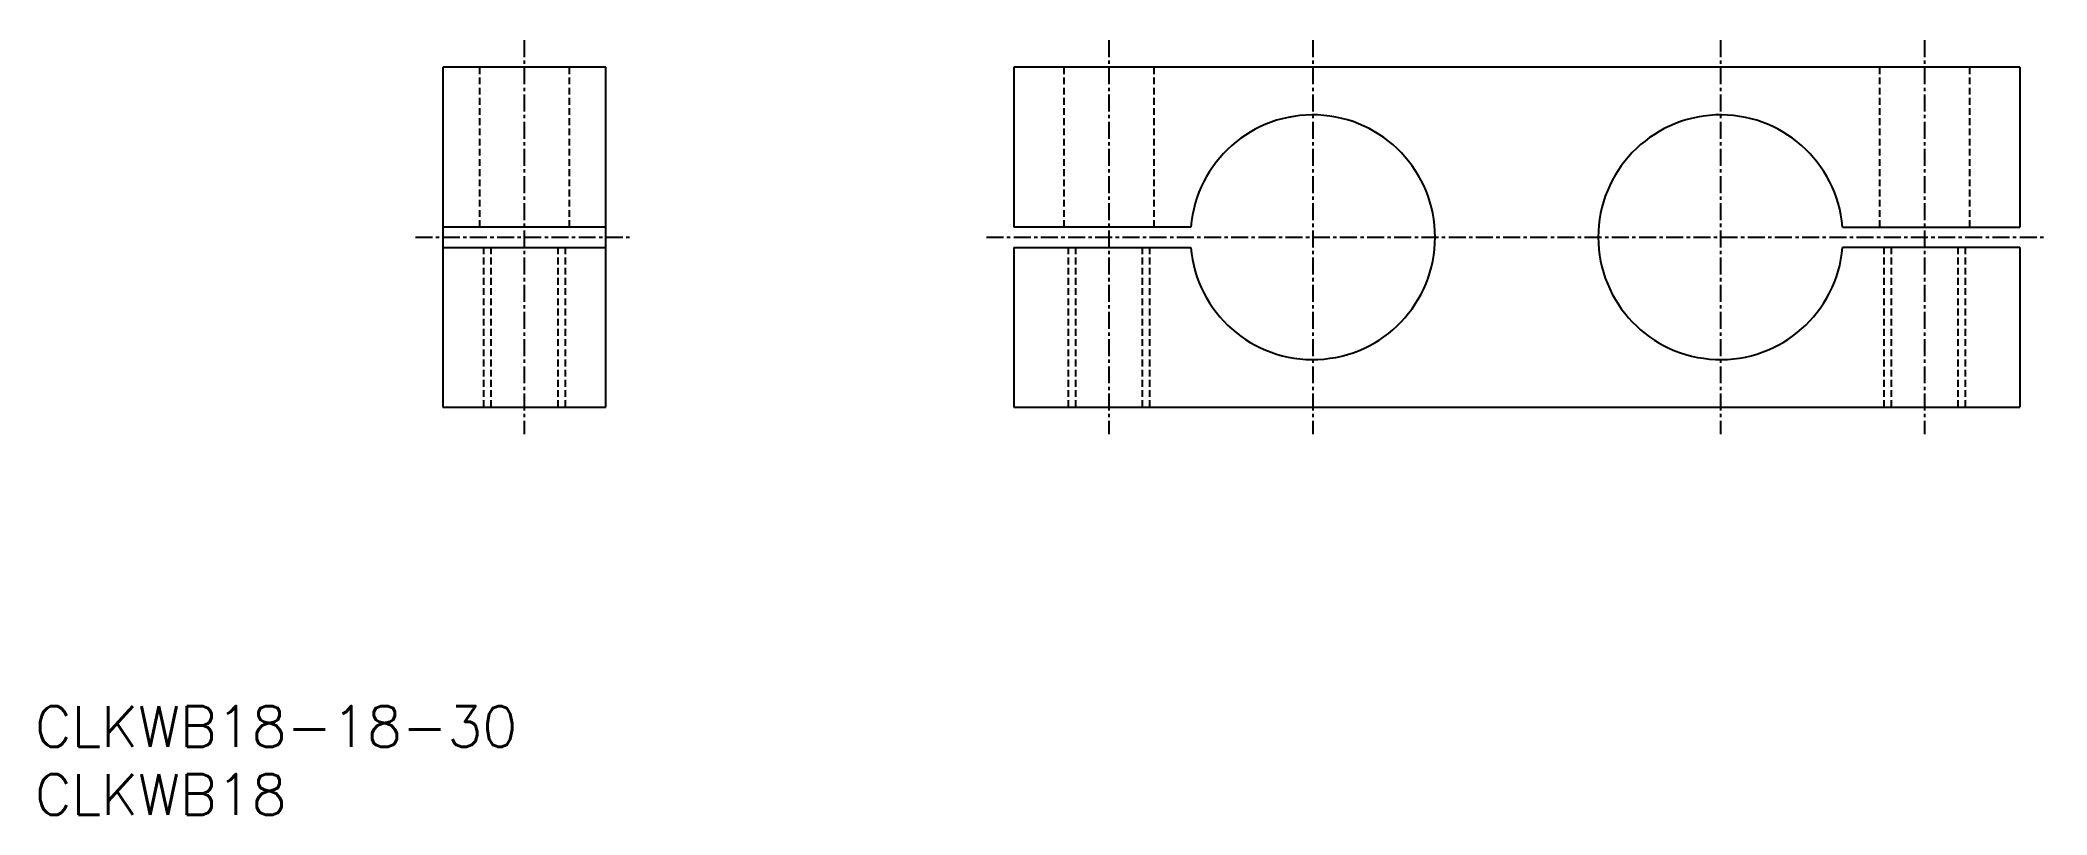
# Model space of a CAD drawing. Extents: x 0 to 148, y 0 to 57.
import ezdxf

# ---------------------------------------------------------------- set-up
doc = ezdxf.new("R2010")
doc.units = 0
doc.linetypes.add('CENTER', pattern=[2, 1.25, -0.25, 0.25, -0.25])
doc.linetypes.add('DASHED', pattern=[0.75, 0.5, -0.25])
doc.layers.get('0').update_dxf_attribs({"linetype": 'CONTINUOUS'})
doc.layers.add('CENTER', color=1, linetype='CENTER')
doc.styles.get("Standard").update_dxf_attribs({"font": 'txt.shx'})

# ---------------------------------------------------------------- blocks, each defined once
blk = doc.blocks.new('*U12')
at = {"color": 7, "linetype": 'CONTINUOUS'}
blk.add_text('CLKWB18', height=3, dxfattribs=at).set_placement((0, 0))
blk = doc.blocks.new('*U13')
at = {"color": 7, "linetype": 'CONTINUOUS'}
blk.add_text('CLKWB18-18-30', height=3, dxfattribs=at).set_placement((0, 5))

msp = doc.modelspace()

# ---------------------------------------------------------------- linework, layer by layer
at = {"color": 7, "linetype": 'CONTINUOUS'}
for p, q in [((42, 55), (30, 55)), ((30, 55), (30, 30)), ((42, 30), (42, 55)), ((146, 55), (72, 55)), ((72, 55), (72, 43.25)), ((146, 55), (146, 43.25)), ((42, 43.25), (30, 43.25)), ((85.03, 43.25), (72, 43.25)), ((132.97, 43.25), (146, 43.25)), ((30, 41.75), (42, 41.75)), ((72, 41.75), (72, 30)), ((72, 41.75), (85.03, 41.75)), ((146, 41.75), (132.97, 41.75)), ((146, 41.75), (146, 30)), ((30, 30), (42, 30)), ((72, 30), (146, 30))]:
    msp.add_line(p, q, dxfattribs=at)
at = {"color": 3, "linetype": 'DASHED'}
for p, q in [((32.7, 55), (32.7, 43.25)), ((39.3, 55), (39.3, 43.25)), ((75.7, 55), (75.7, 43.25)), ((82.3, 55), (82.3, 43.25)), ((135.7, 55), (135.7, 43.25)), ((142.3, 55), (142.3, 43.25)), ((33, 41.75), (33, 30)), ((33.54, 41.75), (33.54, 30)), ((38.46, 41.75), (38.46, 30)), ((39, 41.75), (39, 30)), ((76, 41.75), (76, 30)), ((76.54, 41.75), (76.54, 30)), ((81.46, 41.75), (81.46, 30)), ((82, 41.75), (82, 30)), ((136, 41.75), (136, 30)), ((136.54, 41.75), (136.54, 30)), ((141.46, 41.75), (141.46, 30)), ((142, 41.75), (142, 30))]:
    msp.add_line(p, q, dxfattribs=at)
at = {"color": 7, "linetype": 'CONTINUOUS'}
for centre, start, end in [((94, 42.5), 184.7802, 175.2198), ((124, 42.5), 4.7802, 355.2198)]:
    msp.add_arc(centre, 9, start, end, dxfattribs=at)
at = {"layer": 'CENTER', "color": 1, "linetype": 'CENTER'}
for p, q in [((36, 57), (36, 28)), ((79, 57), (79, 28)), ((94, 57), (94, 28)), ((124, 57), (124, 28)), ((139, 57), (139, 28)), ((28, 42.5), (44, 42.5)), ((70, 42.5), (148, 42.5))]:
    msp.add_line(p, q, dxfattribs=at)

# ---------------------------------------------------------------- block references
at = {"color": 7, "linetype": 'CONTINUOUS'}
for name in ['*U13', '*U12']:
    msp.add_blockref(name, (0, 0), dxfattribs=at)

doc.saveas('drawing.dxf')
